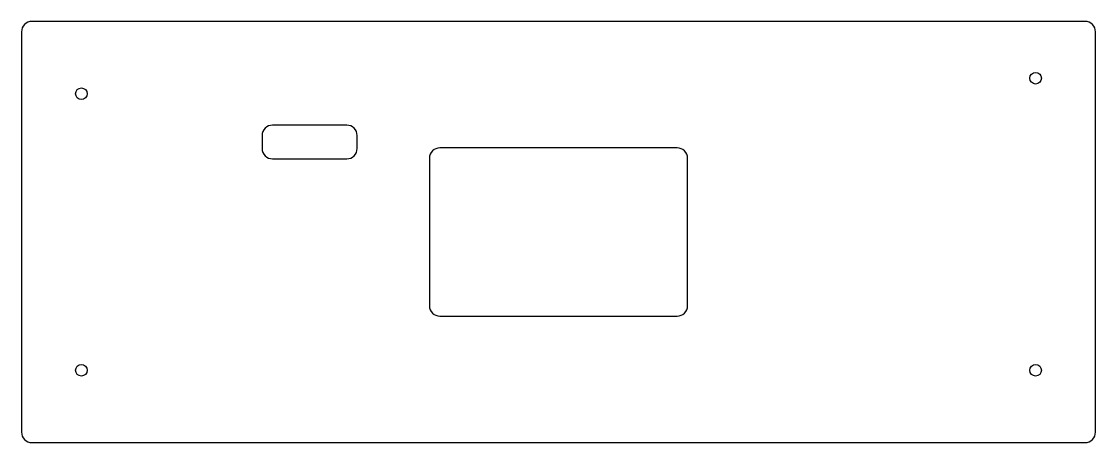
# Model space of a CAD drawing. Header units: millimetres. Extents: x -500 to 20, y -20 to 184.
import ezdxf

# ---------------------------------------------------------------- set-up
doc = ezdxf.new("R2010")
doc.units = ezdxf.units.MM
doc.layers.get('0').update_dxf_attribs({"linetype": 'CONTINUOUS'})

msp = doc.modelspace()

# ---------------------------------------------------------------- linework, layer by layer
for points in [[(15, -20, 0.4142136), (20, -15), (20, 179, 0.4142136), (15, 184), (-495, 184, 0.4142136), (-500, 179), (-500, -15, 0.4142136), (-495, -20)], [(-337.495, 128.75, 0.4142136), (-342.495, 133.75), (-378.495, 133.75, 0.4142136), (-383.495, 128.75), (-383.495, 122.45, 0.4142136), (-378.495, 117.45), (-342.495, 117.45, 0.4142136), (-337.495, 122.45)], [(-302.495, 46.25, 0.4142136), (-297.495, 41.25), (-182.505, 41.25, 0.4142136), (-177.505, 46.25), (-177.505, 117.75, 0.4142136), (-182.505, 122.75), (-297.495, 122.75, 0.4142136), (-302.495, 117.75)]]:
    msp.add_lwpolyline(points, format="xyb", close=True)
for centre in [(-9, 156.5), (-9, 156.5), (-471, 149), (-471, 149), (-471, 15), (-471, 15), (-9, 15), (-9, 15)]:
    msp.add_circle(centre, 2.8)

doc.saveas('drawing.dxf')
